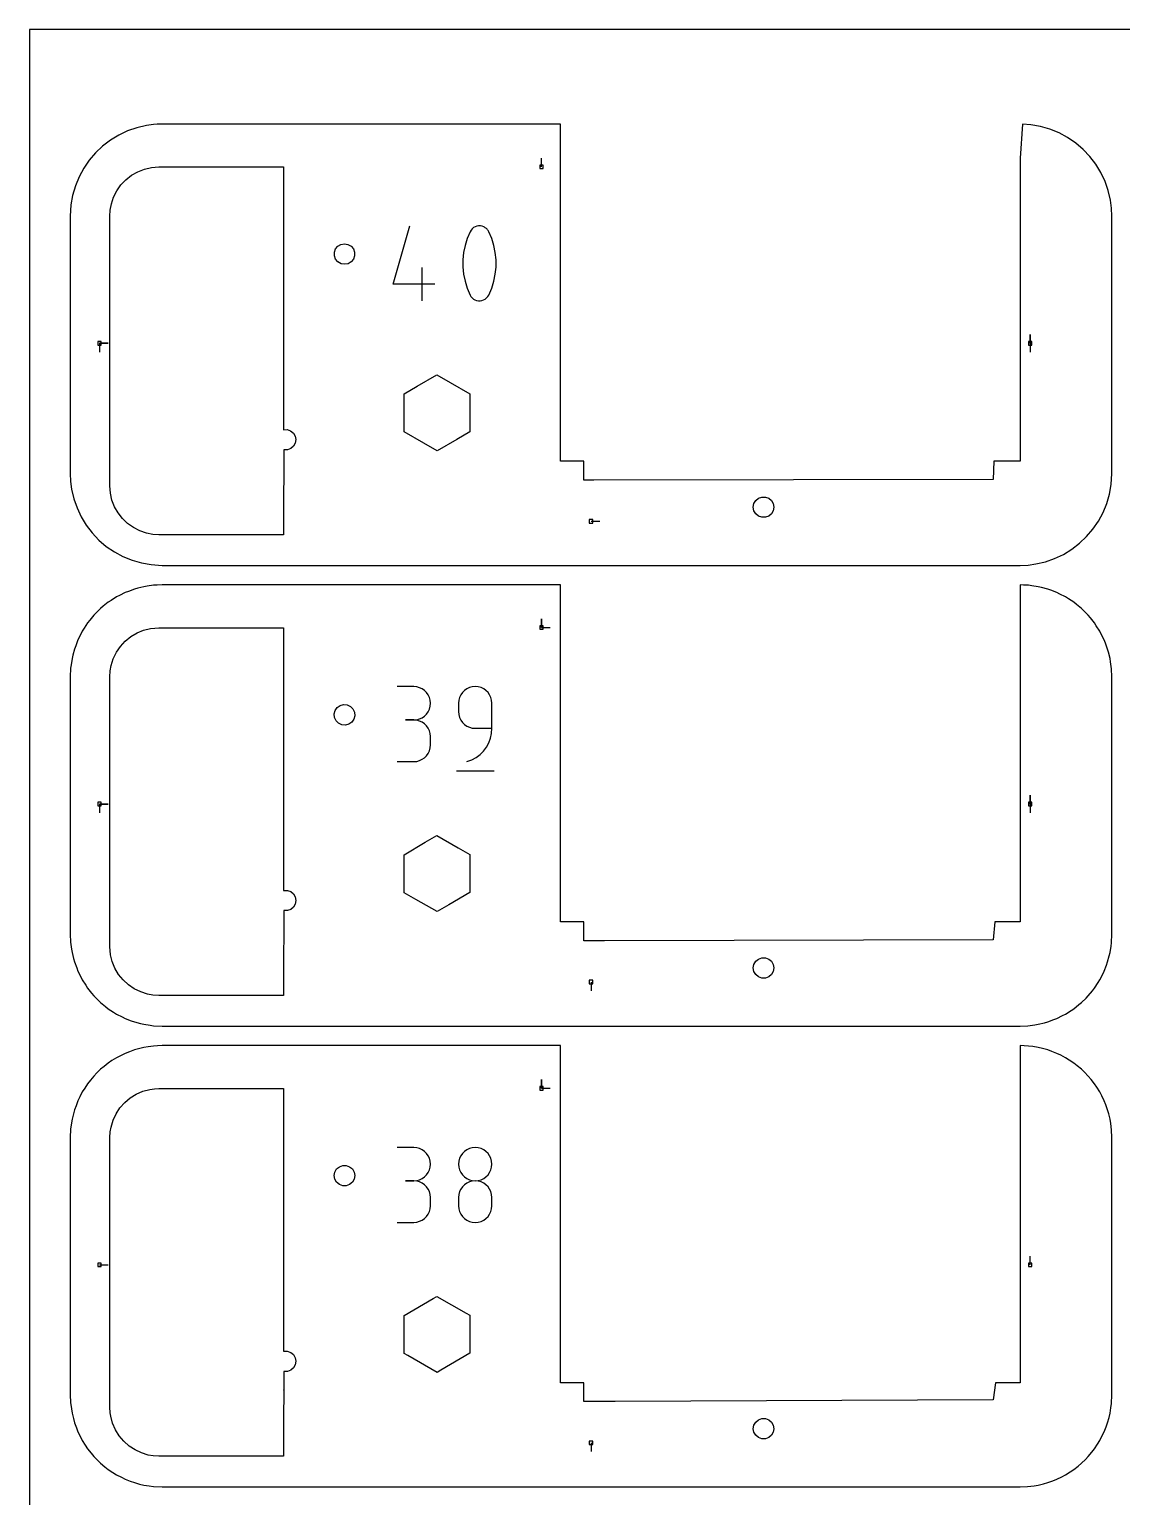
# Model space of a CAD drawing. Extents: x 0 to 570, y 0 to 470.
# Drawn here: x 0 to 178.3, y 230.6 to 470 of the extents above; entities that cross this region are included whole.
import ezdxf

# ---------------------------------------------------------------- set-up
doc = ezdxf.new("R2010")
doc.units = 0

msp = doc.modelspace()

# ---------------------------------------------------------------- linework, layer by layer
at = {"layer": 'annotation', "color": 1}
for p, q in [((83.571878, 447.580638), (83.571878, 449.009388)), ((59.357335, 428.425859), (62.071807, 437.945703)), ((71.449511, 435.872918), (71.097578, 434.737439)), ((71.918754, 436.976395), (71.449511, 435.872918)), ((72.076774, 437.239173), (71.918754, 436.976395)), ((71.918754, 436.976395), (71.918754, 436.976395)), ((72.273707, 437.463106), (72.076774, 437.239173)), ((72.503035, 437.646028), (72.273707, 437.463106)), ((72.758235, 437.785771), (72.503035, 437.646028)), ((73.032788, 437.880168), (72.758235, 437.785771)), ((73.320174, 437.927051), (73.032788, 437.880168)), ((73.613871, 437.924255), (73.320174, 437.927051)), ((73.907361, 437.86961), (73.613871, 437.924255)), ((74.194121, 437.760951), (73.907361, 437.86961)), ((74.303897, 437.703264), (74.194121, 437.760951)), ((74.194121, 437.760951), (74.194121, 437.760951)), ((74.409238, 437.637004), (74.303897, 437.703264)), ((74.509632, 437.562694), (74.409238, 437.637004)), ((74.604567, 437.480859), (74.509632, 437.562694)), ((74.693531, 437.392023), (74.604567, 437.480859)), ((74.776013, 437.296711), (74.693531, 437.392023)), ((74.8515, 437.195448), (74.776013, 437.296711)), ((74.919481, 437.088756), (74.8515, 437.195448)), ((74.979444, 436.977162), (74.919481, 437.088756)), ((75.450963, 435.871411), (74.979444, 436.977162)), ((74.979444, 436.977162), (74.979444, 436.977162)), ((75.804602, 434.734226), (75.450963, 435.871411)), ((70.862956, 433.579012), (70.745645, 432.406691)), ((71.097578, 434.737439), (70.862956, 433.579012)), ((76.040361, 433.574662), (75.804602, 434.734226)), ((76.15824, 432.401772), (76.040361, 433.574662)), ((64.116873, 425.704479), (64.116873, 431.141099)), ((70.745645, 432.406691), (70.745645, 431.22953)), ((70.745645, 431.22953), (70.862956, 430.056584)), ((76.040361, 430.052234), (76.15824, 431.224612)), ((76.15824, 431.224612), (76.15824, 432.401772)), ((70.862956, 430.056584), (71.097578, 428.896906)), ((71.097578, 428.896906), (71.449511, 427.759551)), ((75.450963, 427.758044), (75.804602, 428.893693)), ((75.804602, 428.893693), (76.040361, 430.052234)), ((66.154262, 428.425859), (59.357335, 428.425859)), ((71.449511, 427.759551), (71.918754, 426.653571)), ((71.918754, 426.653571), (71.918754, 426.653571)), ((71.918754, 426.653571), (71.9785, 426.5422)), ((71.9785, 426.5422), (72.045979, 426.43604)), ((72.045979, 426.43604), (72.120907, 426.335416)), ((72.120907, 426.335416), (72.203, 426.240648)), ((72.203, 426.240648), (72.291974, 426.15206)), ((72.291974, 426.15206), (72.387543, 426.069974)), ((74.395249, 425.987464), (74.624479, 426.169885)), ((74.624479, 426.169885), (74.821409, 426.392895)), ((74.821409, 426.392895), (74.979444, 426.654339)), ((74.979444, 426.654339), (75.450963, 427.758044)), ((74.979444, 426.654339), (74.979444, 426.654339)), ((72.387543, 426.069974), (72.489425, 425.994711)), ((72.489425, 425.994711), (72.597335, 425.926593)), ((72.597335, 425.926593), (72.710987, 425.865945)), ((72.710987, 425.865945), (72.710987, 425.865945)), ((72.710987, 425.865945), (72.995489, 425.759591)), ((72.995489, 425.759591), (73.287269, 425.706752)), ((73.287269, 425.706752), (73.579731, 425.705275)), ((73.579731, 425.705275), (73.866279, 425.753004)), ((73.866279, 425.753004), (74.140318, 425.847785)), ((74.140318, 425.847785), (74.395249, 425.987464)), ((163.33438, 418.780637), (163.33438, 420.209387)), ((163.33438, 418.780637), (163.33438, 420.209387)), ((163.33438, 420.209387), (163.33438, 418.780637)), ((11.455633, 418.780637), (12.884383, 418.780637)), ((11.455633, 418.780637), (12.884383, 418.780637)), ((12.884383, 418.780637), (11.455633, 418.780637)), ((11.455633, 418.780637), (11.455633, 417.351887)), ((163.33438, 418.780637), (163.33438, 417.351887)), ((91.667502, 389.742511), (93.096252, 389.742511)), ((83.571877, 372.405636), (83.571877, 373.834386)), ((83.571877, 372.405636), (83.571877, 373.834386)), ((83.571877, 373.834386), (83.571877, 372.405636)), ((83.571877, 372.405636), (85.000627, 372.405636)), ((62.743786, 362.756499), (60.025475, 362.756499)), ((63.23268, 362.712616), (62.743786, 362.756499)), ((63.692713, 362.586155), (63.23268, 362.712616)), ((64.116233, 362.384891), (63.692713, 362.586155)), ((64.495588, 362.116603), (64.116233, 362.384891)), ((64.823127, 361.789069), (64.495588, 362.116603)), ((65.091199, 361.410067), (64.823127, 361.789069)), ((70.69202, 361.801955), (70.423537, 361.421994)), ((71.019875, 362.130131), (70.69202, 361.801955)), ((71.399356, 362.398808), (71.019875, 362.130131)), ((71.822718, 362.600272), (71.399356, 362.398808)), ((72.282214, 362.726808), (71.822718, 362.600272)), ((72.770098, 362.770701), (72.282214, 362.726808)), ((73.258992, 362.726808), (72.770098, 362.770701)), ((72.770098, 362.770701), (72.770098, 362.770701)), ((73.719025, 362.600272), (73.258992, 362.726808)), ((74.142545, 362.398808), (73.719025, 362.600272)), ((74.5219, 362.130131), (74.142545, 362.398808)), ((74.849439, 361.801955), (74.5219, 362.130131)), ((75.117511, 361.421994), (74.849439, 361.801955)), ((65.292152, 360.987374), (65.091199, 361.410067)), ((65.091199, 358.668585), (65.292152, 359.092615)), ((65.418335, 360.528768), (65.292152, 360.987374)), ((65.292152, 359.092615), (65.418335, 359.553001)), ((65.462096, 360.042027), (65.418335, 360.528768)), ((65.418335, 359.553001), (65.462096, 360.042027)), ((65.462096, 360.042027), (65.462096, 360.042027)), ((70.095675, 360.537578), (70.051787, 360.048552)), ((70.051787, 360.048552), (70.051787, 358.687478)), ((70.222174, 360.997964), (70.095675, 360.537578)), ((70.423537, 361.421994), (70.222174, 360.997964)), ((75.318464, 360.997964), (75.117511, 361.421994)), ((75.444647, 360.537578), (75.318464, 360.997964)), ((75.488408, 360.048552), (75.444647, 360.537578)), ((75.488408, 355.966097), (75.488408, 360.048552)), ((75.488408, 360.048552), (75.488408, 360.048552)), ((62.743786, 357.319878), (61.382711, 357.319878)), ((61.382711, 357.319878), (62.743786, 357.319878)), ((62.743786, 357.319878), (63.23268, 357.363771)), ((63.23268, 357.275996), (62.743786, 357.319878)), ((62.743786, 357.319878), (62.743786, 357.319878)), ((63.23268, 357.363771), (63.692713, 357.490307)), ((63.692713, 357.149534), (63.23268, 357.275996)), ((63.692713, 357.490307), (64.116233, 357.691771)), ((64.116233, 356.94827), (63.692713, 357.149534)), ((64.116233, 357.691771), (64.495588, 357.960448)), ((64.495588, 356.679983), (64.116233, 356.94827)), ((64.495588, 357.960448), (64.823127, 358.288624)), ((64.823127, 358.288624), (65.091199, 358.668585)), ((70.051787, 358.687478), (70.051787, 358.687478)), ((70.051787, 358.687478), (70.095675, 358.198478)), ((70.095675, 358.198478), (70.222174, 357.738163)), ((70.222174, 357.738163), (70.423537, 357.314235)), ((70.423537, 357.314235), (70.69202, 356.934395)), ((70.69202, 356.934395), (71.019875, 356.606346)), ((64.823127, 356.352449), (64.495588, 356.679983)), ((65.091199, 355.973447), (64.823127, 356.352449)), ((65.292152, 355.550754), (65.091199, 355.973447)), ((65.418335, 355.092148), (65.292152, 355.550754)), ((65.462096, 354.605406), (65.418335, 355.092148)), ((65.462096, 353.244332), (65.462096, 354.605406)), ((65.462096, 354.605406), (65.462096, 354.605406)), ((71.019875, 356.606346), (71.399356, 356.33779)), ((71.399356, 356.33779), (71.822718, 356.136428)), ((71.822718, 356.136428), (72.282214, 356.009963)), ((72.282214, 356.009963), (72.770098, 355.966097)), ((72.770098, 355.966097), (75.488408, 355.966097)), ((74.968868, 353.596165), (75.252585, 354.347452)), ((75.252585, 354.347452), (75.428223, 355.140754)), ((75.428223, 355.140754), (75.488408, 355.966097)), ((65.091199, 351.875951), (65.292152, 352.298675)), ((65.292152, 352.298675), (65.418335, 352.757389)), ((65.418335, 352.757389), (65.462096, 353.244332)), ((73.542968, 351.69417), (74.106686, 352.259548)), ((74.106686, 352.259548), (74.584443, 352.896872)), ((74.584443, 352.896872), (74.968868, 353.596165)), ((60.025475, 350.52986), (62.743786, 350.52986)), ((62.743786, 350.52986), (63.23268, 350.573717)), ((62.743786, 350.52986), (62.743786, 350.52986)), ((63.23268, 350.573717), (63.692713, 350.700116)), ((63.692713, 350.700116), (64.116233, 350.901297)), ((64.116233, 350.901297), (64.495588, 351.169503)), ((64.495588, 351.169503), (64.823127, 351.496974)), ((64.823127, 351.496974), (65.091199, 351.875951)), ((71.409791, 350.529476), (72.187147, 350.819158)), ((71.409791, 350.529476), (71.409791, 350.529476)), ((72.187147, 350.819158), (72.900664, 351.210714)), ((72.900664, 351.210714), (73.542968, 351.69417)), ((69.712095, 348.999323), (75.832707, 348.999323)), ((163.33438, 343.605635), (163.33438, 345.034385)), ((163.33438, 343.605635), (163.33438, 345.034385)), ((163.33438, 345.034385), (163.33438, 343.605635)), ((11.455633, 343.605635), (12.884383, 343.605635)), ((11.455633, 343.605635), (12.884383, 343.605635)), ((12.884383, 343.605635), (11.455633, 343.605635)), ((11.455633, 343.605635), (11.455633, 342.176885)), ((163.33438, 343.605635), (163.33438, 342.176885)), ((41.452197, 323.210729), (41.452196, 323.171173)), ((91.667502, 314.567509), (91.667502, 313.138759)), ((83.571877, 297.230634), (83.571877, 298.659384)), ((83.571877, 297.230634), (83.571877, 298.659384)), ((83.571877, 298.659384), (83.571877, 297.230634)), ((83.571877, 297.230634), (85.000627, 297.230634)), ((62.743786, 287.581497), (60.025475, 287.581497)), ((63.23268, 287.537614), (62.743786, 287.581497)), ((63.692713, 287.411152), (63.23268, 287.537614)), ((64.116233, 287.209889), (63.692713, 287.411152)), ((71.823176, 287.410385), (71.399783, 287.209121)), ((72.282779, 287.536847), (71.823176, 287.410385)), ((72.770865, 287.580729), (72.282779, 287.536847)), ((73.258951, 287.536847), (72.770865, 287.580729)), ((72.770865, 287.580729), (72.770865, 287.580729)), ((73.718554, 287.410385), (73.258951, 287.536847)), ((74.141948, 287.209121), (73.718554, 287.410385)), ((64.495588, 286.941601), (64.116233, 287.209889)), ((64.823127, 286.614067), (64.495588, 286.941601)), ((65.091199, 286.235065), (64.823127, 286.614067)), ((65.292152, 285.812372), (65.091199, 286.235065)), ((65.418335, 285.353766), (65.292152, 285.812372)), ((65.462096, 284.867025), (65.418335, 285.353766)), ((70.096417, 285.352998), (70.052555, 284.866257)), ((70.222853, 285.811604), (70.096417, 285.352998)), ((70.424134, 286.234297), (70.222853, 285.811604)), ((70.692535, 286.6133), (70.424134, 286.234297)), ((71.020327, 286.940833), (70.692535, 286.6133)), ((71.399783, 287.209121), (71.020327, 286.940833)), ((74.521404, 286.940833), (74.141948, 287.209121)), ((74.849196, 286.6133), (74.521404, 286.940833)), ((75.117596, 286.234297), (74.849196, 286.6133)), ((75.318878, 285.811604), (75.117596, 286.234297)), ((75.445313, 285.352998), (75.318878, 285.811604)), ((75.489176, 284.866257), (75.445313, 285.352998)), ((63.692713, 282.315305), (64.116233, 282.516768)), ((64.116233, 282.516768), (64.495588, 282.785446)), ((64.495588, 282.785446), (64.823127, 283.113622)), ((64.823127, 283.113622), (65.091199, 283.493582)), ((65.091199, 283.493582), (65.292152, 283.917613)), ((65.292152, 283.917613), (65.418335, 284.377998)), ((65.418335, 284.377998), (65.462096, 284.867025)), ((65.462096, 284.867025), (65.462096, 284.867025)), ((70.052555, 284.866257), (70.052555, 284.866257)), ((70.052555, 284.866257), (70.096443, 284.377231)), ((70.096443, 284.377231), (70.222941, 283.916845)), ((70.222941, 283.916845), (70.424305, 283.492815)), ((70.424305, 283.492815), (70.692788, 283.112854)), ((70.692788, 283.112854), (71.020643, 282.784678)), ((71.020643, 282.784678), (71.400124, 282.516001)), ((71.400124, 282.516001), (71.823486, 282.314537)), ((73.718245, 282.314537), (74.141607, 282.516001)), ((74.141607, 282.516001), (74.521088, 282.784678)), ((74.521088, 282.784678), (74.848943, 283.112854)), ((74.848943, 283.112854), (75.117425, 283.492815)), ((75.117425, 283.492815), (75.318789, 283.916845)), ((75.318789, 283.916845), (75.445288, 284.377231)), ((75.445288, 284.377231), (75.489176, 284.866257)), ((75.489176, 284.866257), (75.489176, 284.866257)), ((62.743786, 282.144876), (61.382711, 282.144876)), ((61.382711, 282.144876), (62.743786, 282.144876)), ((62.743786, 282.144876), (63.23268, 282.188769)), ((63.23268, 282.100994), (62.743786, 282.144876)), ((62.743786, 282.144876), (62.743786, 282.144876)), ((63.23268, 282.188769), (63.692713, 282.315305)), ((63.692713, 281.974532), (63.23268, 282.100994)), ((64.116233, 281.773268), (63.692713, 281.974532)), ((64.495588, 281.504981), (64.116233, 281.773268)), ((64.823127, 281.177447), (64.495588, 281.504981)), ((65.091199, 280.798444), (64.823127, 281.177447)), ((65.292152, 280.375751), (65.091199, 280.798444)), ((65.418335, 279.917145), (65.292152, 280.375751)), ((70.222853, 280.371733), (70.096417, 279.911525)), ((70.424134, 280.79563), (70.222853, 280.371733)), ((70.692535, 281.175494), (70.424134, 280.79563)), ((71.020327, 281.503606), (70.692535, 281.175494)), ((71.399783, 281.772245), (71.020327, 281.503606)), ((71.823176, 281.973688), (71.399783, 281.772245)), ((72.282779, 282.100217), (71.823176, 281.973688)), ((71.823486, 282.314537), (72.282982, 282.188001)), ((72.770865, 282.144108), (72.282779, 282.100217)), ((72.282982, 282.188001), (72.770865, 282.144108)), ((72.770865, 282.144108), (73.258749, 282.188001)), ((73.258951, 282.100242), (72.770865, 282.144108)), ((72.770865, 282.144108), (72.770865, 282.144108)), ((72.770865, 282.144108), (72.770865, 282.144108)), ((73.258749, 282.188001), (73.718245, 282.314537)), ((73.718554, 281.973777), (73.258951, 282.100242)), ((74.141948, 281.772415), (73.718554, 281.973777)), ((74.521404, 281.503859), (74.141948, 281.772415)), ((74.849196, 281.17581), (74.521404, 281.503859)), ((75.117596, 280.795971), (74.849196, 281.17581)), ((75.318878, 280.372042), (75.117596, 280.795971)), ((75.445313, 279.911727), (75.318878, 280.372042)), ((65.462096, 279.430404), (65.418335, 279.917145)), ((65.418335, 277.582387), (65.462096, 278.06933)), ((65.462096, 278.06933), (65.462096, 279.430404)), ((65.462096, 279.430404), (65.462096, 279.430404)), ((70.096417, 279.911525), (70.052555, 279.422728)), ((70.052555, 279.422728), (70.052555, 278.068562)), ((70.052555, 278.068562), (70.052555, 278.068562)), ((70.052555, 278.068562), (70.096443, 277.579799)), ((75.445288, 277.579799), (75.489176, 278.068562)), ((75.489176, 279.422728), (75.445313, 279.911727)), ((75.489176, 278.068562), (75.489176, 279.422728)), ((75.489176, 279.422728), (75.489176, 279.422728)), ((60.025475, 275.354858), (62.743786, 275.354858)), ((62.743786, 275.354858), (63.23268, 275.398715)), ((62.743786, 275.354858), (62.743786, 275.354858)), ((63.23268, 275.398715), (63.692713, 275.525114)), ((63.692713, 275.525114), (64.116233, 275.726295)), ((64.116233, 275.726295), (64.495588, 275.994501)), ((64.495588, 275.994501), (64.823127, 276.321971)), ((64.823127, 276.321971), (65.091199, 276.700949)), ((65.091199, 276.700949), (65.292152, 277.123673)), ((65.292152, 277.123673), (65.418335, 277.582387)), ((70.096443, 277.579799), (70.222941, 277.120119)), ((70.222941, 277.120119), (70.424305, 276.69711)), ((70.424305, 276.69711), (70.692788, 276.318361)), ((70.692788, 276.318361), (71.020643, 275.991459)), ((71.020643, 275.991459), (71.400124, 275.723992)), ((71.400124, 275.723992), (71.823486, 275.52355)), ((71.823486, 275.52355), (72.282982, 275.39772)), ((72.282982, 275.39772), (72.770865, 275.35409)), ((72.770865, 275.35409), (73.258749, 275.39772)), ((72.770865, 275.35409), (72.770865, 275.35409)), ((73.258749, 275.39772), (73.718245, 275.52355)), ((73.718245, 275.52355), (74.141607, 275.723992)), ((74.141607, 275.723992), (74.521088, 275.991459)), ((74.521088, 275.991459), (74.848943, 276.318361)), ((74.848943, 276.318361), (75.117425, 276.69711)), ((75.117425, 276.69711), (75.318789, 277.120119)), ((75.318789, 277.120119), (75.445288, 277.579799)), ((11.455633, 268.430633), (12.884383, 268.430633)), ((163.33438, 268.430633), (163.33438, 269.859383)), ((41.452251, 257.388863), (41.452251, 257.349293)), ((41.452269, 248.035721), (41.452269, 247.996155)), ((91.667502, 239.392507), (91.667502, 237.963757))]:
    msp.add_line(p, q, dxfattribs=at)
at = {"layer": 'boundary', "color": 5}
for p, q in [((14.594428, 452.751695), (13.230443, 451.925039)), ((16.038549, 453.428685), (14.594428, 452.751695)), ((17.546442, 453.948341), (16.038549, 453.428685)), ((19.101033, 454.304769), (17.546442, 453.948341)), ((20.271775, 454.477437), (19.101033, 454.304769)), ((20.865407, 454.516293), (20.271775, 454.477437)), ((21.667505, 454.542513), (20.865407, 454.516293)), ((35.695777, 454.542513), (21.667505, 454.542513)), ((86.667503, 454.542513), (35.695777, 454.542513)), ((86.667503, 405.083886), (86.667503, 454.542513)), ((162.100128, 454.522342), (161.667505, 449.00114)), ((163.453059, 454.419942), (162.100128, 454.522342)), ((165.024319, 454.145866), (163.453059, 454.419942)), ((166.557546, 453.706329), (165.024319, 454.145866)), ((168.035358, 453.106306), (166.557546, 453.706329)), ((169.441026, 452.352602), (168.035358, 453.106306)), ((11.954725, 450.951487), (10.807679, 449.866823)), ((13.230443, 451.925039), (11.954725, 450.951487)), ((170.761067, 451.451557), (169.441026, 452.352602)), ((171.978463, 450.415687), (170.761067, 451.451557)), ((173.064319, 449.270354), (171.978463, 450.415687)), ((9.770621, 448.651133), (8.867815, 447.332179)), ((10.807679, 449.866823), (9.770621, 448.651133)), ((161.667505, 449.00114), (161.667505, 399.542512)), ((174.039633, 447.99571), (173.064319, 449.270354)), ((174.86806, 446.632747), (174.039633, 447.99571)), ((8.112335, 445.927524), (7.510443, 444.450528)), ((8.867815, 447.332179), (8.112335, 445.927524)), ((175.546931, 445.189445), (174.86806, 446.632747)), ((7.068956, 442.917917), (6.792874, 441.347065)), ((7.510443, 444.450528), (7.068956, 442.917917)), ((176.068527, 443.682163), (175.546931, 445.189445)), ((176.42696, 442.127974), (176.068527, 443.682163)), ((6.792874, 441.347065), (6.6675, 439.542513)), ((176.606443, 440.852119), (176.42696, 442.127974)), ((176.667504, 439.542513), (176.606443, 440.852119)), ((6.6675, 439.542513), (6.6675, 419.901336)), ((176.667504, 417.246823), (176.667504, 439.542513)), ((6.6675, 419.901336), (6.6675, 397.542513)), ((176.667504, 397.542513), (176.667504, 417.246823)), ((86.667503, 399.542512), (86.667503, 405.083886)), ((6.6675, 397.542513), (6.728365, 396.237102)), ((90.479082, 399.542512), (86.667503, 399.542512)), ((90.479082, 396.458512), (90.479082, 399.542512)), ((157.414434, 399.542512), (157.29058, 396.54578)), ((161.667505, 399.542512), (157.414434, 399.542512)), ((176.544933, 395.756955), (176.667504, 397.542513)), ((6.728365, 396.237102), (6.905247, 394.976046)), ((92.103805, 396.458512), (90.479082, 396.458512)), ((157.29058, 396.54578), (92.103805, 396.458512)), ((176.270859, 394.185699), (176.544933, 395.756955)), ((6.905247, 394.976046), (7.261678, 393.421454)), ((7.261678, 393.421454), (7.78133, 391.913553)), ((175.231305, 391.174654), (175.831322, 392.652473)), ((175.831322, 392.652473), (176.270859, 394.185699)), ((7.78133, 391.913553), (8.458321, 390.469434)), ((8.458321, 390.469434), (9.284976, 389.105454)), ((174.477592, 389.768988), (175.231305, 391.174654)), ((9.284976, 389.105454), (10.258527, 387.829734)), ((10.258527, 387.829734), (11.343195, 386.682687)), ((172.540682, 387.231555), (173.576554, 388.448954)), ((173.576554, 388.448954), (174.477592, 389.768988)), ((11.343195, 386.682687), (12.55888, 385.645631)), ((12.55888, 385.645631), (13.877838, 384.742824)), ((170.120706, 385.170387), (171.395348, 386.1457)), ((171.395348, 386.1457), (172.540682, 387.231555)), ((13.877838, 384.742824), (15.282495, 383.987345)), ((15.282495, 383.987345), (16.75949, 383.385452)), ((16.75949, 383.385452), (18.292096, 382.943964)), ((164.252966, 382.783057), (165.807157, 383.141491)), ((165.807157, 383.141491), (167.314436, 383.663094)), ((167.314436, 383.663094), (168.757733, 384.341956)), ((168.757733, 384.341956), (170.120706, 385.170387)), ((18.292096, 382.943964), (19.862944, 382.667884)), ((19.862944, 382.667884), (21.667505, 382.542511)), ((21.667505, 382.542511), (38.035152, 382.542511)), ((38.035152, 382.542511), (67.062896, 382.542511)), ((67.062896, 382.542511), (141.381864, 382.542511)), ((141.381864, 382.542511), (161.667505, 382.542511)), ((161.667505, 382.542511), (162.977108, 382.603572)), ((162.977108, 382.603572), (164.252966, 382.783057)), ((16.17922, 378.30654), (15.651702, 378.108328)), ((17.146336, 378.669928), (16.17922, 378.30654)), ((17.691936, 378.810943), (17.146336, 378.669928)), ((18.692202, 379.06947), (17.691936, 378.810943)), ((19.249698, 379.151693), (18.692202, 379.06947)), ((20.271775, 379.302435), (19.249698, 379.151693)), ((20.885585, 379.34195), (20.271775, 379.302435)), ((21.667505, 379.367511), (20.885585, 379.34195)), ((37.289516, 379.367511), (21.667505, 379.367511)), ((86.667503, 379.367511), (37.289516, 379.367511)), ((86.667503, 331.455313), (86.667503, 379.367511)), ((162.22086, 379.341711), (161.667505, 379.367511)), ((161.667505, 379.367511), (161.667505, 372.279708)), ((163.063223, 379.302435), (162.22086, 379.341711)), ((163.602203, 379.222943), (163.063223, 379.302435)), ((164.642802, 379.06947), (163.602203, 379.222943)), ((165.170281, 378.933139), (164.642802, 379.06947)), ((166.188674, 378.669928), (165.170281, 378.933139)), ((166.698669, 378.4783), (166.188674, 378.669928)), ((167.683308, 378.108328), (166.698669, 378.4783)), ((12.072609, 375.871686), (11.630545, 375.514682)), ((12.883061, 376.526194), (12.072609, 375.871686)), ((13.356764, 376.831434), (12.883061, 376.526194)), ((14.225221, 377.391042), (13.356764, 376.831434)), ((14.728685, 377.644202), (14.225221, 377.391042)), ((15.651702, 378.108328), (14.728685, 377.644202)), ((168.170046, 377.863577), (167.683308, 378.108328)), ((169.109783, 377.391042), (168.170046, 377.863577)), ((169.567754, 377.095941), (169.109783, 377.391042)), ((170.45195, 376.526193), (169.567754, 377.095941)), ((170.87933, 376.181048), (170.45195, 376.526193)), ((171.704465, 375.514682), (170.87933, 376.181048)), ((9.865822, 373.594015), (9.508818, 373.151947)), ((10.520329, 374.404472), (9.865822, 373.594015)), ((10.91217, 374.796311), (10.520329, 374.404472)), ((11.630545, 375.514682), (10.91217, 374.796311)), ((172.08329, 375.135859), (171.704465, 375.514682)), ((172.814681, 374.404472), (172.08329, 375.135859)), ((173.159826, 373.977089), (172.814681, 374.404472)), ((173.826192, 373.151948), (173.159826, 373.977089)), ((8.643972, 371.809796), (8.179844, 370.886779)), ((8.949212, 372.283497), (8.643972, 371.809796)), ((9.508818, 373.151947), (8.949212, 372.283497)), ((161.667505, 372.279708), (161.667505, 324.36751)), ((174.121291, 372.693982), (173.826192, 373.151948)), ((174.691032, 371.809797), (174.121291, 372.693982)), ((174.935788, 371.323056), (174.691032, 371.809797)), ((175.408333, 370.383315), (174.935788, 371.323056)), ((7.36509, 368.888678), (7.10656, 367.888409)), ((7.563299, 369.416197), (7.36509, 368.888678)), ((7.926683, 370.383315), (7.563299, 369.416197)), ((8.179844, 370.886779), (7.926683, 370.383315)), ((175.599956, 369.873319), (175.408333, 370.383315)), ((175.96992, 368.888678), (175.599956, 369.873319)), ((176.106253, 368.3612), (175.96992, 368.888678)), ((6.8148, 366.320729), (6.732576, 365.763232)), ((6.965544, 367.342807), (6.8148, 366.320729)), ((7.10656, 367.888409), (6.965544, 367.342807)), ((176.369466, 367.342807), (176.106253, 368.3612)), ((176.448957, 366.803828), (176.369466, 367.342807)), ((176.607979, 365.64417), (176.448957, 366.803828)), ((6.732576, 365.763232), (6.6675, 364.367511)), ((6.6675, 364.367511), (6.6675, 345.220452)), ((176.667504, 364.367511), (176.607979, 365.64417)), ((176.667504, 341.576115), (176.667504, 364.367511)), ((6.6675, 345.220452), (6.6675, 322.367511)), ((176.667504, 322.367511), (176.667504, 341.576115)), ((86.667503, 324.36751), (86.667503, 331.455313)), ((90.479082, 324.36751), (86.667503, 324.36751)), ((90.479082, 321.28351), (90.479082, 324.36751)), ((157.547416, 324.36751), (157.29058, 321.464477)), ((161.667505, 324.36751), (157.547416, 324.36751)), ((6.6675, 322.367511), (6.726834, 321.094941)), ((6.726834, 321.094941), (6.88332, 319.94971)), ((93.848255, 321.28351), (90.479082, 321.28351)), ((157.29058, 321.464477), (93.848255, 321.28351)), ((176.522937, 320.432809), (176.602428, 320.971789)), ((176.602428, 320.971789), (176.667504, 322.367511)), ((6.88332, 319.94971), (6.965544, 319.392212)), ((6.965544, 319.392212), (7.224074, 318.391945)), ((175.969921, 317.846345), (176.233134, 318.864735)), ((176.233134, 318.864735), (176.369466, 319.392213)), ((176.369466, 319.392213), (176.522937, 320.432809)), ((7.224074, 318.391945), (7.36509, 317.846345)), ((7.36509, 317.846345), (7.728474, 316.879223)), ((7.728474, 316.879223), (7.926683, 316.351702)), ((7.926683, 316.351702), (8.390811, 315.428689)), ((175.163577, 315.864964), (175.408333, 316.351702)), ((175.408333, 316.351702), (175.778297, 317.336346)), ((175.778297, 317.336346), (175.969921, 317.846345)), ((8.390811, 315.428689), (8.643972, 314.925226)), ((8.643972, 314.925226), (9.203578, 314.056772)), ((9.203578, 314.056772), (9.508818, 313.58307)), ((173.826192, 313.58307), (174.395933, 314.467259)), ((174.395933, 314.467259), (174.691032, 314.925227)), ((174.691032, 314.925227), (175.163577, 315.864964)), ((9.508818, 313.58307), (10.163326, 312.772616)), ((10.163326, 312.772616), (10.520329, 312.330551)), ((10.520329, 312.330551), (11.238704, 311.612176)), ((11.238704, 311.612176), (11.630545, 311.220335)), ((11.630545, 311.220335), (12.440996, 310.56583)), ((171.277085, 310.875191), (171.704465, 311.220335)), ((171.704465, 311.220335), (172.435855, 311.951726)), ((172.435855, 311.951726), (172.814681, 312.330551)), ((172.814681, 312.330551), (173.481047, 313.155688)), ((173.481047, 313.155688), (173.826192, 313.58307)), ((12.440996, 310.56583), (12.883061, 310.208827)), ((12.883061, 310.208827), (13.751517, 309.649219)), ((13.751517, 309.649219), (14.225221, 309.343978)), ((14.225221, 309.343978), (15.148238, 308.879852)), ((15.148238, 308.879852), (15.651702, 308.626692)), ((167.683308, 308.626692), (168.623045, 309.099227)), ((168.623045, 309.099227), (169.109783, 309.343978)), ((169.109783, 309.343978), (169.993979, 309.913725)), ((169.993979, 309.913725), (170.451949, 310.208827)), ((170.451949, 310.208827), (171.277085, 310.875191)), ((15.651702, 308.626692), (16.618818, 308.263306)), ((16.618818, 308.263306), (17.146336, 308.065095)), ((17.146336, 308.065095), (18.146603, 307.806566)), ((18.146603, 307.806566), (18.692202, 307.66555)), ((18.692202, 307.66555), (19.714279, 307.514808)), ((19.714279, 307.514808), (20.271775, 307.432585)), ((20.271775, 307.432585), (21.667505, 307.367509)), ((21.667505, 307.367509), (37.623387, 307.367509)), ((37.623387, 307.367509), (65.920874, 307.367509)), ((65.920874, 307.367509), (141.892195, 307.367509)), ((141.892195, 307.367509), (161.667505, 307.367509)), ((161.667505, 307.367509), (162.944162, 307.427034)), ((162.944162, 307.427034), (164.103822, 307.586058)), ((164.103822, 307.586058), (164.642802, 307.66555)), ((164.642802, 307.66555), (165.661195, 307.928764)), ((165.661195, 307.928764), (166.188674, 308.065095)), ((166.188674, 308.065095), (167.173312, 308.435066)), ((167.173312, 308.435066), (167.683308, 308.626692)), ((20.271775, 304.127433), (19.398364, 303.998617)), ((20.905764, 304.167608), (20.271775, 304.127433)), ((21.667505, 304.192509), (20.905764, 304.167608)), ((38.883255, 304.192509), (21.667505, 304.192509)), ((86.667503, 304.192509), (38.883255, 304.192509)), ((86.667503, 257.82674), (86.667503, 304.192509)), ((162.341592, 304.161079), (161.667505, 304.192509)), ((161.667505, 304.192509), (161.667505, 295.558277)), ((163.063223, 304.127433), (162.341592, 304.161079)), ((163.751347, 304.025945), (163.063223, 304.127433)), ((13.483085, 301.737829), (12.883061, 301.351191)), ((14.225221, 302.21604), (13.483085, 301.737829)), ((14.862942, 302.536709), (14.225221, 302.21604)), ((15.651702, 302.933326), (14.862942, 302.536709)), ((16.319891, 303.184394), (15.651702, 302.933326)), ((17.146336, 303.494925), (16.319891, 303.184394)), ((17.837429, 303.673544), (17.146336, 303.494925)), ((18.692202, 303.894468), (17.837429, 303.673544)), ((19.398364, 303.998617), (18.692202, 303.894468)), ((164.642802, 303.894468), (163.751347, 304.025945)), ((165.316242, 303.720412), (164.642802, 303.894468)), ((166.188674, 303.494926), (165.316242, 303.720412)), ((166.839793, 303.250272), (166.188674, 303.494926)), ((167.683308, 302.933326), (166.839793, 303.250272)), ((168.304734, 302.620849), (167.683308, 302.933326)), ((169.109783, 302.21604), (168.304734, 302.620849)), ((169.694481, 301.839279), (169.109783, 302.21604)), ((170.45195, 301.351191), (169.694481, 301.839279)), ((11.016661, 299.725799), (10.520329, 299.22947)), ((11.630545, 300.33968), (11.016661, 299.725799)), ((12.190493, 300.791885), (11.630545, 300.33968)), ((12.883061, 301.351191), (12.190493, 300.791885)), ((170.997592, 300.910539), (170.45195, 301.351191)), ((171.704465, 300.33968), (170.997592, 300.910539)), ((172.188117, 299.85603), (171.704465, 300.33968)), ((172.814681, 299.22947), (172.188117, 299.85603)), ((9.030609, 297.234815), (8.643972, 296.634794)), ((9.508818, 297.976945), (9.030609, 297.234815)), ((9.961023, 298.536897), (9.508818, 297.976945)), ((10.520329, 299.22947), (9.961023, 298.536897)), ((173.255333, 298.683823), (172.814681, 299.22947)), ((173.826192, 297.976945), (173.255333, 298.683823)), ((174.202949, 297.392254), (173.826192, 297.976945)), ((174.691032, 296.634794), (174.202949, 297.392254)), ((7.926683, 295.208313), (7.616155, 294.381867)), ((8.247354, 295.846034), (7.926683, 295.208313)), ((8.643972, 296.634794), (8.247354, 295.846034)), ((161.667505, 295.558277), (161.667505, 249.192508)), ((175.003515, 296.013365), (174.691032, 296.634794)), ((175.408333, 295.208313), (175.003515, 296.013365)), ((175.652982, 294.557193), (175.408333, 295.208313)), ((175.96992, 293.713676), (175.652982, 294.557193)), ((6.965544, 292.167805), (6.836727, 291.294393)), ((7.144164, 292.8589), (6.965544, 292.167805)), ((7.36509, 293.713676), (7.144164, 292.8589)), ((7.616155, 294.381867), (7.36509, 293.713676)), ((176.143978, 293.040236), (175.96992, 293.713676)), ((176.369466, 292.167805), (176.143978, 293.040236)), ((176.470953, 291.479682), (176.369466, 292.167805)), ((6.732576, 290.588229), (6.6675, 289.192508)), ((6.836727, 291.294393), (6.732576, 290.588229)), ((176.609515, 290.436222), (176.470953, 291.479682)), ((176.667504, 289.192508), (176.609515, 290.436222)), ((6.6675, 289.192508), (6.6675, 270.539567)), ((176.667504, 265.905406), (176.667504, 289.192508)), ((6.6675, 270.539567), (6.6675, 247.192509)), ((176.667504, 247.192509), (176.667504, 265.905406)), ((86.667503, 249.192508), (86.667503, 257.82674)), ((90.479082, 249.192508), (86.667503, 249.192508)), ((90.479082, 246.108507), (90.479082, 249.192508)), ((157.680397, 249.192508), (157.29058, 246.383174)), ((161.667505, 249.192508), (157.680397, 249.192508)), ((6.6675, 247.192509), (6.725303, 245.952779)), ((176.602428, 245.796787), (176.667504, 247.192509)), ((6.725303, 245.952779), (6.861394, 244.923374)), ((6.861394, 244.923374), (6.965544, 244.21721)), ((6.965544, 244.21721), (7.186469, 243.362437)), ((95.592705, 246.108507), (90.479082, 246.108507)), ((157.29058, 246.383174), (95.592705, 246.108507)), ((176.195409, 243.543772), (176.369466, 244.217211)), ((176.369466, 244.217211), (176.500941, 245.108663)), ((176.500941, 245.108663), (176.602428, 245.796787)), ((7.186469, 243.362437), (7.36509, 242.671343)), ((7.36509, 242.671343), (7.675618, 241.844893)), ((7.675618, 241.844893), (7.926683, 241.1767)), ((175.408333, 241.1767), (175.725272, 242.02022)), ((175.725272, 242.02022), (175.969921, 242.671343)), ((175.969921, 242.671343), (176.195409, 243.543772)), ((7.926683, 241.1767), (8.323302, 240.387943)), ((8.323302, 240.387943), (8.643972, 239.750224)), ((8.643972, 239.750224), (9.122181, 239.00809)), ((174.314275, 239.16553), (174.691032, 239.750224)), ((174.691032, 239.750224), (175.095849, 240.555273)), ((175.095849, 240.555273), (175.408333, 241.1767)), ((9.122181, 239.00809), (9.508818, 238.408067)), ((9.508818, 238.408067), (10.068124, 237.715498)), ((10.068124, 237.715498), (10.520329, 237.155549)), ((10.520329, 237.155549), (11.134213, 236.541665)), ((172.331029, 236.671897), (172.814681, 237.155549)), ((172.814681, 237.155549), (173.38554, 237.862423)), ((173.38554, 237.862423), (173.826192, 238.408067)), ((173.826192, 238.408067), (174.314275, 239.16553)), ((11.134213, 236.541665), (11.630545, 236.045333)), ((11.630545, 236.045333), (12.323113, 235.486028)), ((12.323113, 235.486028), (12.883061, 235.033824)), ((12.883061, 235.033824), (13.625196, 234.555614)), ((169.109783, 234.168976), (169.867251, 234.657064)), ((169.867251, 234.657064), (170.451949, 235.033825)), ((170.451949, 235.033825), (171.158822, 235.604682)), ((171.158822, 235.604682), (171.704465, 236.045333)), ((171.704465, 236.045333), (172.331029, 236.671897)), ((13.625196, 234.555614), (14.225221, 234.168976)), ((14.225221, 234.168976), (15.013981, 233.772359)), ((15.013981, 233.772359), (15.651702, 233.45169)), ((15.651702, 233.45169), (16.478147, 233.14116)), ((16.478147, 233.14116), (17.146336, 232.890093)), ((17.146336, 232.890093), (18.001109, 232.669168)), ((18.001109, 232.669168), (18.692202, 232.490548)), ((18.692202, 232.490548), (19.565613, 232.361732)), ((19.565613, 232.361732), (20.271775, 232.257583)), ((20.271775, 232.257583), (21.667505, 232.192507)), ((161.667505, 232.192507), (162.911216, 232.250496)), ((162.911216, 232.250496), (163.954678, 232.38906)), ((163.954678, 232.38906), (164.642802, 232.490548)), ((164.642802, 232.490548), (165.515234, 232.716036)), ((165.515234, 232.716036), (166.188674, 232.890093)), ((166.188674, 232.890093), (167.032189, 233.207037)), ((167.032189, 233.207037), (167.683308, 233.45169)), ((167.683308, 233.45169), (168.488357, 233.856499)), ((168.488357, 233.856499), (169.109783, 234.168976)), ((21.667505, 232.192507), (37.211622, 232.192507)), ((37.211622, 232.192507), (64.778851, 232.192507)), ((64.778851, 232.192507), (142.402525, 232.192507)), ((142.402525, 232.192507), (161.667505, 232.192507))]:
    msp.add_line(p, q, dxfattribs=at)
at = {"layer": 'frame', "color": 5}
for p, q in [((570, 470), (0, 470)), ((0, 470), (0, 0))]:
    msp.add_line(p, q, dxfattribs=at)
at = {"layer": 'hole', "color": 5}
for p, q in [((83.857628, 447.866388), (83.286128, 447.866388)), ((83.286128, 447.866388), (83.286128, 447.294888)), ((83.857628, 447.294888), (83.857628, 447.866388)), ((14.955673, 444.620505), (15.760751, 445.464287)), ((15.760751, 445.464287), (16.680106, 446.18186)), ((16.680106, 446.18186), (17.694145, 446.757926)), ((17.694145, 446.757926), (18.78125, 447.180204)), ((18.78125, 447.180204), (19.918257, 447.439699)), ((19.918257, 447.439699), (20.554023, 447.50612)), ((20.554023, 447.50612), (21.122498, 447.542514)), ((21.122498, 447.542514), (38.089195, 447.542514)), ((38.089195, 447.542514), (41.452165, 447.542513)), ((41.452165, 447.542513), (41.452165, 411.769716)), ((83.286128, 447.294888), (83.857628, 447.294888)), ((13.754176, 442.628542), (14.282024, 443.668493)), ((14.282024, 443.668493), (14.955673, 444.620505)), ((13.122508, 439.542513), (13.185169, 440.521531)), ((13.185169, 440.521531), (13.383367, 441.52282)), ((13.383367, 441.52282), (13.754176, 442.628542)), ((13.122508, 434.263805), (13.122508, 439.542513)), ((13.122508, 425.62592), (13.122508, 434.263805)), ((49.779718, 433.622023), (49.976357, 434.170181)), ((49.782423, 433.039669), (49.779718, 433.622023)), ((49.976357, 434.170181), (50.348614, 434.618027)), ((50.348614, 434.618027), (50.851592, 434.911547)), ((50.851592, 434.911547), (51.424629, 435.015335)), ((51.424629, 435.015335), (51.998603, 434.916874)), ((51.998603, 434.916874), (52.504289, 434.628038)), ((52.504289, 434.628038), (52.88069, 434.183669)), ((52.88069, 434.183669), (53.082408, 433.637361)), ((53.082408, 433.637361), (53.085113, 433.055007)), ((49.984144, 432.493362), (49.782423, 433.039669)), ((50.360545, 432.048992), (49.984144, 432.493362)), ((50.866227, 431.760157), (50.360545, 432.048992)), ((51.440203, 431.661697), (50.866227, 431.760157)), ((52.013239, 431.765483), (51.440203, 431.661697)), ((52.51622, 432.059003), (52.013239, 431.765483)), ((52.888477, 432.50685), (52.51622, 432.059003)), ((53.085113, 433.055007), (52.888477, 432.50685)), ((13.122508, 402.74075), (13.122508, 425.62592)), ((11.741383, 419.066387), (11.169883, 419.066387)), ((11.169883, 419.066387), (11.169883, 418.494887)), ((11.741383, 418.494887), (11.741383, 419.066387)), ((163.62013, 419.066387), (163.04863, 419.066387)), ((163.04863, 419.066387), (163.04863, 418.494887)), ((163.62013, 418.494887), (163.62013, 419.066387)), ((11.169883, 418.494887), (11.741383, 418.494887)), ((163.04863, 418.494887), (163.62013, 418.494887)), ((41.452165, 411.769716), (41.452165, 404.679187)), ((61.148232, 410.519407), (63.305086, 411.773842)), ((63.305086, 411.773842), (66.507692, 413.636491)), ((66.507692, 413.636491), (68.67249, 412.395819)), ((68.67249, 412.395819), (71.886893, 410.553606)), ((61.16003, 406.814546), (61.148232, 410.519407)), ((71.886893, 410.553606), (71.894839, 408.058498)), ((71.894839, 408.058498), (71.906638, 404.353636)), ((41.452165, 404.679187), (42.089222, 404.696459)), ((42.089222, 404.696459), (42.638668, 404.504636)), ((61.167977, 404.319439), (61.16003, 406.814546)), ((13.122508, 395.542511), (13.122508, 402.74075)), ((42.638668, 404.504636), (43.089373, 404.136461)), ((43.089373, 404.136461), (43.386972, 403.636336)), ((43.402074, 402.490181), (43.117755, 401.982389)), ((43.386972, 403.636336), (43.495573, 403.06459)), ((43.495573, 403.06459), (43.402074, 402.490181)), ((64.38238, 402.477226), (61.167977, 404.319439)), ((66.547178, 401.236554), (64.38238, 402.477226)), ((69.749784, 403.099202), (66.547178, 401.236554)), ((71.906638, 404.353636), (69.749784, 403.099202)), ((41.550786, 401.388566), (41.452165, 389.835809)), ((42.132707, 401.396234), (41.550786, 401.388566)), ((42.676907, 401.602466), (42.132707, 401.396234)), ((43.117755, 401.982389), (42.676907, 401.602466)), ((13.225309, 394.338268), (13.122508, 395.542511)), ((13.484809, 393.201261), (13.225309, 394.338268)), ((13.90709, 392.114151), (13.484809, 393.201261)), ((118.142503, 392.042513), (118.243669, 392.616251)), ((118.243669, 392.616251), (118.534966, 393.12079)), ((118.534966, 393.12079), (118.981254, 393.495271)), ((118.981254, 393.495271), (119.52871, 393.694529)), ((119.52871, 393.694529), (120.111303, 393.694529)), ((120.111303, 393.694529), (120.658756, 393.49527)), ((120.658756, 393.49527), (121.105043, 393.12079)), ((121.105043, 393.12079), (121.396341, 392.616251)), ((121.396341, 392.616251), (121.497507, 392.042513)), ((14.483154, 391.100116), (13.90709, 392.114151)), ((15.200729, 390.180761), (14.483154, 391.100116)), ((118.243669, 391.468771), (118.142503, 392.042513)), ((118.534966, 390.964236), (118.243669, 391.468771)), ((118.981254, 390.589755), (118.534966, 390.964236)), ((119.52871, 390.390497), (118.981254, 390.589755)), ((120.111302, 390.390497), (119.52871, 390.390497)), ((120.658756, 390.589755), (120.111302, 390.390497)), ((121.105043, 390.964235), (120.658756, 390.589755)), ((121.396341, 391.468771), (121.105043, 390.964235)), ((121.497507, 392.042513), (121.396341, 391.468771)), ((16.044511, 389.37568), (15.200729, 390.180761)), ((16.996523, 388.702037), (16.044511, 389.37568)), ((18.036474, 388.174188), (16.996523, 388.702037)), ((19.142196, 387.803378), (18.036474, 388.174188)), ((41.452165, 389.835809), (41.452165, 387.542512)), ((91.953252, 390.028261), (91.381752, 390.028261)), ((91.381752, 390.028261), (91.381752, 389.456761)), ((91.381752, 389.456761), (91.953252, 389.456761)), ((91.953252, 389.456761), (91.953252, 390.028261)), ((20.143484, 387.605185), (19.142196, 387.803378)), ((21.122498, 387.542512), (20.143484, 387.605185)), ((38.089195, 387.542512), (21.122498, 387.542512)), ((41.452165, 387.542512), (38.089195, 387.542512)), ((16.567631, 370.923241), (17.570694, 371.516575)), ((17.570694, 371.516575), (18.649455, 371.957535)), ((18.649455, 371.957535), (19.780925, 372.236727)), ((19.780925, 372.236727), (20.489439, 372.326984)), ((20.489439, 372.326984), (21.122498, 372.367511)), ((21.122498, 372.367511), (37.558856, 372.367511)), ((37.558856, 372.367511), (41.452165, 372.367511)), ((41.452165, 372.367511), (41.452165, 337.712888)), ((83.857627, 372.691386), (83.286127, 372.691386)), ((83.286127, 372.691386), (83.286127, 372.119886)), ((83.286127, 372.119886), (83.857627, 372.119886)), ((83.857627, 372.119886), (83.857627, 372.691386)), ((14.215676, 368.370039), (14.872056, 369.333028)), ((14.872056, 369.333028), (15.66165, 370.190183)), ((15.66165, 370.190183), (16.567631, 370.923241)), ((13.355397, 366.210486), (13.706509, 367.321744)), ((13.706509, 367.321744), (14.215676, 368.370039)), ((13.122508, 364.367511), (13.183211, 365.315927)), ((13.122508, 359.253803), (13.122508, 364.367511)), ((13.183211, 365.315927), (13.355397, 366.210486)), ((13.122508, 350.885917), (13.122508, 359.253803)), ((49.91737, 358.868685), (50.249922, 359.344334)), ((50.249922, 359.344334), (50.725098, 359.677559)), ((50.725098, 359.677559), (51.285589, 359.828168)), ((51.285589, 359.828168), (51.863789, 359.777995)), ((51.863789, 359.777995), (52.38996, 359.53309)), ((52.38996, 359.53309), (52.800635, 359.122996)), ((52.800635, 359.122996), (53.046285, 358.597173)), ((49.767553, 358.307982), (49.91737, 358.868685)), ((49.818546, 357.729852), (49.767553, 358.307982)), ((50.064198, 357.204029), (49.818546, 357.729852)), ((50.474873, 356.793935), (50.064198, 357.204029)), ((51.001042, 356.549031), (50.474873, 356.793935)), ((52.61491, 356.982691), (52.139733, 356.649466)), ((52.947463, 357.458341), (52.61491, 356.982691)), ((53.097276, 358.019045), (52.947463, 357.458341)), ((53.046285, 358.597173), (53.097276, 358.019045)), ((51.579242, 356.498859), (51.001042, 356.549031)), ((52.139733, 356.649466), (51.579242, 356.498859)), ((13.122508, 327.340747), (13.122508, 350.885917)), ((11.741383, 343.891385), (11.169883, 343.891385)), ((11.169883, 343.891385), (11.169883, 343.319885)), ((11.169883, 343.319885), (11.741383, 343.319885)), ((11.741383, 343.319885), (11.741383, 343.891385)), ((163.62013, 343.891385), (163.04863, 343.891385)), ((163.04863, 343.891385), (163.04863, 343.319885)), ((163.04863, 343.319885), (163.62013, 343.319885)), ((163.62013, 343.319885), (163.62013, 343.891385)), ((41.452165, 337.712888), (41.452165, 329.504185)), ((64.612272, 337.359105), (66.507692, 338.461489)), ((66.507692, 338.461489), (69.984492, 336.468893)), ((61.148232, 335.344405), (64.612272, 337.359105)), ((61.155215, 333.151732), (61.148232, 335.344405)), ((69.984492, 336.468893), (71.886893, 335.378604)), ((71.886893, 335.378604), (71.899655, 331.371307)), ((61.167977, 329.144437), (61.155215, 333.151732)), ((71.899655, 331.371307), (71.906638, 329.178634)), ((41.452165, 329.504185), (42.1113, 329.519526)), ((42.1113, 329.519526), (42.658753, 329.320268)), ((42.658753, 329.320268), (43.105044, 328.945787)), ((43.105044, 328.945787), (43.396339, 328.441248)), ((43.396339, 328.441248), (43.497505, 327.86751)), ((63.070378, 328.054148), (61.167977, 329.144437)), ((66.547178, 326.061552), (63.070378, 328.054148)), ((71.906638, 329.178634), (68.442598, 327.163935)), ((13.122508, 320.367509), (13.122508, 327.340747)), ((41.528708, 326.215496), (41.452165, 315.022458)), ((42.1113, 326.215496), (41.528708, 326.215496)), ((42.658753, 326.414752), (42.1113, 326.215496)), ((43.105044, 326.789233), (42.658753, 326.414752)), ((43.396339, 327.293771), (43.105044, 326.789233)), ((43.497505, 327.86751), (43.396339, 327.293771)), ((68.442598, 327.163935), (66.547178, 326.061552)), ((13.253279, 319.025934), (13.122508, 320.367509)), ((13.532476, 317.894463), (13.253279, 319.025934)), ((118.981254, 318.320268), (119.52871, 318.519526)), ((119.52871, 318.519526), (120.111303, 318.519527)), ((120.111303, 318.519527), (120.658756, 318.320268)), ((13.973438, 316.815699), (13.532476, 317.894463)), ((14.56677, 315.812639), (13.973438, 316.815699)), ((118.142503, 316.86751), (118.243669, 317.441249)), ((118.243669, 316.293769), (118.142503, 316.86751)), ((118.243669, 317.441249), (118.534966, 317.945788)), ((118.534966, 315.789233), (118.243669, 316.293769)), ((118.534966, 317.945788), (118.981254, 318.320268)), ((120.658756, 318.320268), (121.105043, 317.945788)), ((121.105043, 317.945788), (121.396341, 317.441249)), ((121.396341, 316.293769), (121.105043, 315.789233)), ((121.396341, 317.441249), (121.497507, 316.867511)), ((121.497507, 316.867511), (121.396341, 316.293769)), ((15.29983, 314.906656), (14.56677, 315.812639)), ((16.156986, 314.117062), (15.29983, 314.906656)), ((17.119974, 313.460686), (16.156986, 314.117062)), ((41.452165, 315.022458), (41.452165, 312.36751)), ((91.953252, 314.853259), (91.381752, 314.853259)), ((91.381752, 314.853259), (91.381752, 314.281759)), ((91.381752, 314.281759), (91.953252, 314.281759)), ((91.953252, 314.281759), (91.953252, 314.853259)), ((118.981254, 315.414753), (118.534966, 315.789233)), ((119.52871, 315.215495), (118.981254, 315.414753)), ((120.111302, 315.215495), (119.52871, 315.215495)), ((120.658756, 315.414753), (120.111302, 315.215495)), ((121.105043, 315.789233), (120.658756, 315.414753)), ((18.168269, 312.951518), (17.119974, 313.460686)), ((19.279527, 312.600406), (18.168269, 312.951518)), ((20.174086, 312.428223), (19.279527, 312.600406)), ((21.122498, 312.36751), (20.174086, 312.428223)), ((37.558856, 312.36751), (21.122498, 312.36751)), ((41.452165, 312.36751), (37.558856, 312.36751)), ((18.517659, 296.734866), (19.643594, 297.033756)), ((19.643594, 297.033756), (20.424856, 297.147847)), ((20.424856, 297.147847), (21.122498, 297.192509)), ((21.122498, 297.192509), (37.028517, 297.192509)), ((37.028517, 297.192509), (41.452165, 297.192509)), ((41.452165, 297.192509), (41.452165, 263.656059)), ((83.857627, 297.516384), (83.286127, 297.516384)), ((83.286127, 297.516384), (83.286127, 296.944884)), ((83.286127, 296.944884), (83.857627, 296.944884)), ((83.857627, 296.944884), (83.857627, 297.516384)), ((14.788439, 294.045551), (15.562548, 294.916079)), ((15.562548, 294.916079), (16.455157, 295.664622)), ((16.455157, 295.664622), (17.447243, 296.275224)), ((17.447243, 296.275224), (18.517659, 296.734866)), ((13.658842, 292.014947), (14.149328, 293.071586)), ((14.149328, 293.071586), (14.788439, 294.045551)), ((13.122508, 289.192508), (13.181252, 290.110323)), ((13.181252, 290.110323), (13.327427, 290.898152)), ((13.327427, 290.898152), (13.658842, 292.014947)), ((13.122508, 284.243801), (13.122508, 289.192508)), ((13.122508, 276.145915), (13.122508, 284.243801)), ((49.754914, 282.988512), (49.85608, 283.56225)), ((49.85608, 282.414771), (49.754914, 282.988512)), ((49.85608, 283.56225), (50.147377, 284.066787)), ((50.147377, 284.066787), (50.593665, 284.441268)), ((50.593665, 284.441268), (51.141121, 284.640526)), ((51.141121, 284.640526), (51.72371, 284.640526)), ((51.72371, 284.640526), (52.271166, 284.441268)), ((52.271166, 284.441268), (52.717454, 284.066787)), ((52.717454, 284.066787), (53.008751, 283.56225)), ((53.008751, 283.56225), (53.109914, 282.988512)), ((53.109914, 282.988512), (53.008752, 282.414771)), ((50.147377, 281.910233), (49.85608, 282.414771)), ((50.589201, 281.538878), (50.147377, 281.910233)), ((50.593665, 281.535752), (50.589201, 281.538878)), ((51.141121, 281.336496), (50.593665, 281.535752)), ((51.72371, 281.336496), (51.141121, 281.336496)), ((52.271166, 281.535752), (51.72371, 281.336496)), ((52.717454, 281.910233), (52.271166, 281.535752)), ((53.008752, 282.414771), (52.717454, 281.910233)), ((13.122508, 251.940745), (13.122508, 276.145915)), ((11.741383, 268.716383), (11.169883, 268.716383)), ((11.169883, 268.716383), (11.169883, 268.144883)), ((11.169883, 268.144883), (11.741383, 268.144883)), ((11.741383, 268.144883), (11.741383, 268.716383)), ((163.62013, 268.716383), (163.04863, 268.716383)), ((163.04863, 268.716383), (163.04863, 268.144883)), ((163.04863, 268.144883), (163.62013, 268.144883)), ((163.62013, 268.144883), (163.62013, 268.716383)), ((41.452165, 263.656059), (41.452165, 254.329182)), ((61.148232, 260.169403), (65.919458, 262.944368)), ((65.919458, 262.944368), (66.507692, 263.286487)), ((66.507692, 263.286487), (71.296494, 260.541966)), ((61.150399, 259.488919), (61.148232, 260.169403)), ((61.167977, 253.969434), (61.150399, 259.488919)), ((71.296494, 260.541966), (71.886893, 260.203601)), ((71.886893, 260.203601), (71.904471, 254.684116)), ((41.452165, 254.329182), (42.09793, 254.345693)), ((42.09793, 254.345693), (42.64659, 254.150938)), ((42.64659, 254.150938), (43.095554, 253.780275)), ((43.095554, 253.780275), (43.390666, 253.27841)), ((61.758376, 253.631069), (61.167977, 253.969434)), ((71.906638, 254.003632), (67.135411, 251.228668)), ((71.904471, 254.684116), (71.906638, 254.003632)), ((13.122508, 245.192507), (13.122508, 251.940745)), ((43.112742, 251.625225), (42.669747, 251.247448)), ((43.399812, 252.131733), (43.112742, 251.625225)), ((43.390666, 253.27841), (43.496334, 252.705878)), ((43.496334, 252.705878), (43.399812, 252.131733)), ((66.547179, 250.886549), (61.758376, 253.631069)), ((41.542078, 251.039324), (41.452165, 240.209108)), ((42.124264, 251.043967), (41.542078, 251.039324)), ((42.669747, 251.247448), (42.124264, 251.043967)), ((67.135411, 251.228668), (66.547179, 250.886549)), ((13.181252, 244.274694), (13.122508, 245.192507)), ((13.281248, 243.7136), (13.181252, 244.274694)), ((13.580143, 242.587664), (13.281248, 243.7136)), ((14.039787, 241.517246), (13.580143, 242.587664)), ((118.142503, 241.692508), (118.243669, 242.266247)), ((118.243669, 242.266247), (118.534966, 242.770785)), ((118.534966, 242.770785), (118.981254, 243.145266)), ((118.981254, 243.145266), (119.52871, 243.344524)), ((119.52871, 243.344524), (120.111302, 243.344524)), ((120.111302, 243.344524), (120.658756, 243.145266)), ((120.658756, 243.145266), (121.105043, 242.770786)), ((121.105043, 242.770786), (121.396341, 242.266247)), ((121.396341, 242.266247), (121.497507, 241.692508)), ((14.650387, 240.525162), (14.039787, 241.517246)), ((15.398932, 239.632552), (14.650387, 240.525162)), ((16.269461, 238.858443), (15.398932, 239.632552)), ((41.452165, 240.209108), (41.452165, 237.192507)), ((91.953252, 239.678257), (91.381752, 239.678257)), ((91.381752, 239.678257), (91.381752, 239.106757)), ((91.953252, 239.106757), (91.953252, 239.678257)), ((118.243669, 241.118767), (118.142503, 241.692508)), ((118.534966, 240.614231), (118.243669, 241.118767)), ((118.981254, 240.239751), (118.534966, 240.614231)), ((119.52871, 240.040492), (118.981254, 240.239751)), ((120.111302, 240.040492), (119.52871, 240.040492)), ((120.658756, 240.239751), (120.111302, 240.040492)), ((121.105043, 240.614231), (120.658756, 240.239751)), ((121.396341, 241.118767), (121.105043, 240.614231)), ((121.497507, 241.692508), (121.396341, 241.118767)), ((17.243425, 238.219336), (16.269461, 238.858443)), ((18.300065, 237.728849), (17.243425, 238.219336)), ((19.416859, 237.397435), (18.300065, 237.728849)), ((20.204687, 237.251262), (19.416859, 237.397435)), ((21.122498, 237.192507), (20.204687, 237.251262)), ((37.028517, 237.192508), (21.122498, 237.192507)), ((41.452165, 237.192507), (37.028517, 237.192508)), ((91.381752, 239.106757), (91.953252, 239.106757))]:
    msp.add_line(p, q, dxfattribs=at)

doc.saveas('drawing.dxf')
